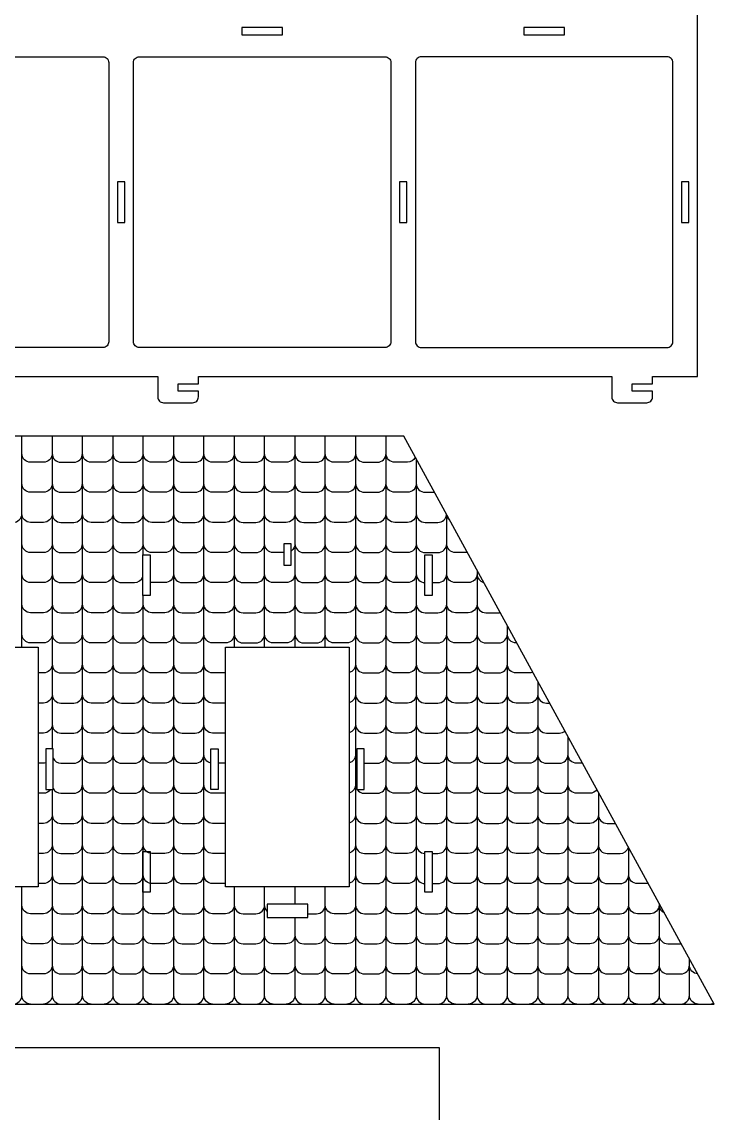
# Model space of a CAD drawing. Extents: x 9656 to 9770, y 1091 to 1154.
# Drawn here: x 9727.36 to 9739.26, y 1113.43 to 1132.2 of the extents above; entities that cross this region are included whole.
import ezdxf

# ---------------------------------------------------------------- set-up
doc = ezdxf.new("R2010")
doc.units = 0
doc.header["$MEASUREMENT"] = 0
doc.layers.add('LAYER_1', color=18, linetype='CONTINUOUS')

msp = doc.modelspace()

# ---------------------------------------------------------------- linework, layer by layer
at = {"layer": 'LAYER_1'}
for points in [[(9722.587, 1126.098), (9729.695, 1126.098), (9729.695, 1125.748, 0.414214), (9729.795, 1125.648), (9730.295, 1125.648, 0.414214), (9730.395, 1125.748), (9730.395, 1125.848), (9730.045, 1125.848), (9730.045, 1125.973), (9730.395, 1125.973), (9730.395, 1126.098), (9737.503, 1126.098), (9737.503, 1125.748, 0.414214), (9737.603, 1125.648), (9738.103, 1125.648, 0.414214), (9738.203, 1125.748), (9738.203, 1125.848), (9737.853, 1125.848), (9737.853, 1125.973), (9738.203, 1125.973), (9738.203, 1126.098), (9738.978, 1126.098), (9738.978, 1137.973)], [(9728.252, 1115.31, 0.414214), (9728.402, 1115.46), (9728.402, 1125.072)], [(9728.924, 1125.072), (9728.924, 1115.46, 0.414214), (9729.074, 1115.31)], [(9729.968, 1125.072), (9729.968, 1115.46, 0.414214), (9730.118, 1115.31)], [(9730.34, 1115.31, 0.414214), (9730.49, 1115.46), (9730.49, 1125.072)], [(9733.099, 1125.072), (9733.099, 1115.46, 0.414214), (9733.249, 1115.31)], [(9733.471, 1115.31, 0.414214), (9733.621, 1115.46), (9733.621, 1125.072)], [(9727.881, 1124.775, -0.414214), (9727.731, 1124.625), (9727.509, 1124.625, -0.414214), (9727.359, 1124.775)], [(9727.881, 1124.775, 0.414214), (9728.031, 1124.625), (9728.252, 1124.625, 0.414214), (9728.402, 1124.775)], [(9728.924, 1124.775, -0.414214), (9728.774, 1124.625), (9728.552, 1124.625, -0.414214), (9728.402, 1124.775)], [(9728.924, 1124.775, 0.414214), (9729.074, 1124.625), (9729.296, 1124.625, 0.414214), (9729.446, 1124.775)], [(9729.968, 1124.775, -0.414214), (9729.818, 1124.625), (9729.596, 1124.625, -0.414214), (9729.446, 1124.775)], [(9729.968, 1124.775, 0.414214), (9730.118, 1124.625), (9730.34, 1124.625, 0.414214), (9730.49, 1124.775)], [(9731.012, 1124.775, -0.414214), (9730.862, 1124.625), (9730.64, 1124.625, -0.414214), (9730.49, 1124.775)], [(9731.012, 1124.775, 0.414214), (9731.162, 1124.625), (9731.383, 1124.625, 0.414214), (9731.533, 1124.775)], [(9732.055, 1124.775, -0.414214), (9731.905, 1124.625), (9731.683, 1124.625, -0.414214), (9731.533, 1124.775)], [(9732.055, 1124.775, 0.414214), (9732.205, 1124.625), (9732.427, 1124.625, 0.414214), (9732.577, 1124.775)], [(9733.099, 1124.775, -0.414214), (9732.949, 1124.625), (9732.727, 1124.625, -0.414214), (9732.577, 1124.775)], [(9733.099, 1124.775, 0.414214), (9733.249, 1124.625), (9733.471, 1124.625, 0.414214), (9733.621, 1124.775)], [(9734.125, 1124.706, -0.279406), (9733.992, 1124.625), (9733.771, 1124.625, -0.414214), (9733.621, 1124.775)], [(9734.142, 1124.675), (9734.142, 1115.46, 0.414214), (9734.292, 1115.31)], [(9727.881, 1124.258, -0.414214), (9727.731, 1124.108), (9727.509, 1124.108, -0.414214), (9727.359, 1124.258)], [(9727.881, 1124.258, 0.414214), (9728.031, 1124.108), (9728.252, 1124.108, 0.414214), (9728.402, 1124.258)], [(9728.924, 1124.258, -0.414214), (9728.774, 1124.108), (9728.552, 1124.108, -0.414214), (9728.402, 1124.258)], [(9728.924, 1124.258, 0.414214), (9729.074, 1124.108), (9729.296, 1124.108, 0.414214), (9729.446, 1124.258)], [(9729.968, 1124.258, -0.414214), (9729.818, 1124.108), (9729.596, 1124.108, -0.414214), (9729.446, 1124.258)], [(9729.968, 1124.258, 0.414214), (9730.118, 1124.108), (9730.34, 1124.108, 0.414214), (9730.49, 1124.258)], [(9731.012, 1124.258, -0.414214), (9730.862, 1124.108), (9730.64, 1124.108, -0.414214), (9730.49, 1124.258)], [(9731.012, 1124.258, 0.414214), (9731.162, 1124.108), (9731.383, 1124.108, 0.414214), (9731.533, 1124.258)], [(9732.055, 1124.258, -0.414214), (9731.905, 1124.108), (9731.683, 1124.108, -0.414214), (9731.533, 1124.258)], [(9732.055, 1124.258, 0.414214), (9732.205, 1124.108), (9732.427, 1124.108, 0.414214), (9732.577, 1124.258)], [(9733.099, 1124.258, -0.414214), (9732.949, 1124.108), (9732.727, 1124.108, -0.414214), (9732.577, 1124.258)], [(9733.099, 1124.258, 0.414214), (9733.249, 1124.108), (9733.471, 1124.108, 0.414214), (9733.621, 1124.258)], [(9734.142, 1124.258, -0.414214), (9733.992, 1124.108), (9733.771, 1124.108, -0.414214), (9733.621, 1124.258)], [(9734.142, 1124.258, 0.414214), (9734.292, 1124.108), (9734.453, 1124.108)], [(9726.837, 1123.74, 0.414214), (9726.987, 1123.59), (9727.209, 1123.59, 0.414214), (9727.359, 1123.74)], [(9727.881, 1123.74, -0.414214), (9727.731, 1123.59), (9727.509, 1123.59, -0.414214), (9727.359, 1123.74)], [(9727.881, 1123.74, 0.414214), (9728.031, 1123.59), (9728.252, 1123.59, 0.414214), (9728.402, 1123.74)], [(9728.924, 1123.74, -0.414214), (9728.774, 1123.59), (9728.552, 1123.59, -0.414214), (9728.402, 1123.74)], [(9728.924, 1123.74, 0.414214), (9729.074, 1123.59), (9729.296, 1123.59, 0.414214), (9729.446, 1123.74)], [(9729.968, 1123.74, -0.414214), (9729.818, 1123.59), (9729.596, 1123.59, -0.414214), (9729.446, 1123.74)], [(9729.968, 1123.74, 0.414214), (9730.118, 1123.59), (9730.34, 1123.59, 0.414214), (9730.49, 1123.74)], [(9731.012, 1123.74, -0.414214), (9730.862, 1123.59), (9730.64, 1123.59, -0.414214), (9730.49, 1123.74)], [(9731.012, 1123.74, 0.414214), (9731.162, 1123.59), (9731.383, 1123.59, 0.414214), (9731.533, 1123.74)], [(9732.055, 1123.74, -0.414214), (9731.905, 1123.59), (9731.683, 1123.59, -0.414214), (9731.533, 1123.74)], [(9732.055, 1123.74, 0.414214), (9732.205, 1123.59), (9732.427, 1123.59, 0.414214), (9732.577, 1123.74)], [(9733.099, 1123.74, -0.414214), (9732.949, 1123.59), (9732.727, 1123.59, -0.414214), (9732.577, 1123.74)], [(9733.099, 1123.74, 0.414214), (9733.249, 1123.59), (9733.471, 1123.59, 0.414214), (9733.621, 1123.74)], [(9734.142, 1123.74, -0.414214), (9733.992, 1123.59), (9733.771, 1123.59, -0.414214), (9733.621, 1123.74)], [(9734.142, 1123.74, 0.414214), (9734.292, 1123.59), (9734.514, 1123.59, 0.379798), (9734.663, 1123.722)], [(9734.514, 1115.31, 0.414214), (9734.664, 1115.46), (9734.664, 1123.72)], [(9734.715, 1123.628, -0.175116), (9734.666, 1123.717)], [(9727.881, 1123.223, -0.414214), (9727.731, 1123.073), (9727.509, 1123.073, -0.414214), (9727.359, 1123.223)], [(9727.881, 1123.223, 0.414214), (9728.031, 1123.073), (9728.252, 1123.073, 0.414214), (9728.402, 1123.223)], [(9728.924, 1123.223, -0.414214), (9728.774, 1123.073), (9728.552, 1123.073, -0.414214), (9728.402, 1123.223)], [(9728.924, 1123.223, 0.414214), (9729.074, 1123.073), (9729.296, 1123.073, 0.414214), (9729.446, 1123.223)], [(9729.968, 1123.223, -0.414214), (9729.818, 1123.073), (9729.596, 1123.073, -0.414214), (9729.446, 1123.223)], [(9729.968, 1123.223, 0.414214), (9730.118, 1123.073), (9730.34, 1123.073, 0.414214), (9730.49, 1123.223)], [(9731.012, 1123.223, -0.414214), (9730.862, 1123.073), (9730.64, 1123.073, -0.414214), (9730.49, 1123.223)], [(9731.012, 1123.223, 0.414214), (9731.162, 1123.073), (9731.383, 1123.073, 0.414214), (9731.533, 1123.223)], [(9731.864, 1123.073), (9731.683, 1123.073, -0.414214), (9731.533, 1123.223)], [(9732.055, 1123.223, -0.250445), (9731.989, 1123.098)], [(9732.055, 1123.223, 0.414214), (9732.205, 1123.073), (9732.427, 1123.073, 0.414214), (9732.577, 1123.223)], [(9733.099, 1123.223, -0.414214), (9732.949, 1123.073), (9732.727, 1123.073, -0.414214), (9732.577, 1123.223)], [(9733.099, 1123.223, 0.414214), (9733.249, 1123.073), (9733.471, 1123.073, 0.414214), (9733.621, 1123.223)], [(9734.142, 1123.223, -0.414214), (9733.992, 1123.073), (9733.771, 1123.073, -0.414214), (9733.621, 1123.223)], [(9734.142, 1123.223, 0.414214), (9734.292, 1123.073), (9734.514, 1123.073, 0.414214), (9734.664, 1123.223)], [(9735.019, 1123.073), (9734.814, 1123.073, -0.414214), (9734.664, 1123.223)], [(9727.881, 1122.705, -0.414214), (9727.731, 1122.555), (9727.509, 1122.555, -0.414214), (9727.359, 1122.705)], [(9727.881, 1122.705, 0.414214), (9728.031, 1122.555), (9728.252, 1122.555, 0.414214), (9728.402, 1122.705)], [(9728.924, 1122.705, -0.414214), (9728.774, 1122.555), (9728.552, 1122.555, -0.414214), (9728.402, 1122.705)], [(9728.924, 1122.705, 0.414214), (9729.074, 1122.555), (9729.296, 1122.555, 0.323813), (9729.439, 1122.658)], [(9729.968, 1122.705, -0.414214), (9729.818, 1122.555), (9729.596, 1122.555, -0.054702), (9729.564, 1122.559)], [(9729.968, 1122.705, 0.414214), (9730.118, 1122.555), (9730.34, 1122.555, 0.414214), (9730.49, 1122.705)], [(9731.012, 1122.705, -0.414214), (9730.862, 1122.555), (9730.64, 1122.555, -0.414214), (9730.49, 1122.705)], [(9731.012, 1122.705, 0.414214), (9731.162, 1122.555), (9731.383, 1122.555, 0.414214), (9731.533, 1122.705)], [(9732.055, 1122.705, -0.414214), (9731.905, 1122.555), (9731.683, 1122.555, -0.414214), (9731.533, 1122.705)], [(9732.055, 1122.705, 0.414214), (9732.205, 1122.555), (9732.427, 1122.555, 0.414214), (9732.577, 1122.705)], [(9733.099, 1122.705, -0.414214), (9732.949, 1122.555), (9732.727, 1122.555, -0.414214), (9732.577, 1122.705)], [(9733.099, 1122.705, 0.414214), (9733.249, 1122.555), (9733.471, 1122.555, 0.414214), (9733.621, 1122.705)], [(9734.142, 1122.705, -0.414214), (9733.992, 1122.555), (9733.771, 1122.555, -0.414214), (9733.621, 1122.705)], [(9734.142, 1122.705, 0.406544), (9734.289, 1122.555)], [(9734.414, 1122.555), (9734.514, 1122.555, 0.414214), (9734.664, 1122.705)], [(9735.186, 1122.705, -0.414214), (9735.036, 1122.555), (9734.814, 1122.555, -0.414214), (9734.664, 1122.705)], [(9735.186, 1122.766), (9735.186, 1115.46, 0.414214), (9735.336, 1115.31)], [(9735.186, 1122.705, 0.342693), (9735.299, 1122.56)], [(9729.596, 1115.31, -0.414214), (9729.446, 1115.46), (9729.446, 1122.336)], [(9727.881, 1122.188, -0.414214), (9727.731, 1122.038), (9727.509, 1122.038, -0.414214), (9727.359, 1122.188)], [(9727.881, 1122.188, 0.414214), (9728.031, 1122.038), (9728.252, 1122.038, 0.414214), (9728.402, 1122.188)], [(9728.924, 1122.188, -0.414214), (9728.774, 1122.038), (9728.552, 1122.038, -0.414214), (9728.402, 1122.188)], [(9728.924, 1122.188, 0.414214), (9729.074, 1122.038), (9729.296, 1122.038, 0.414214), (9729.446, 1122.188)], [(9729.968, 1122.188, -0.414214), (9729.818, 1122.038), (9729.596, 1122.038, -0.414214), (9729.446, 1122.188)], [(9729.968, 1122.188, 0.414214), (9730.118, 1122.038), (9730.34, 1122.038, 0.414214), (9730.49, 1122.188)], [(9731.012, 1122.188, -0.414214), (9730.862, 1122.038), (9730.64, 1122.038, -0.414214), (9730.49, 1122.188)], [(9731.012, 1122.188, 0.414214), (9731.162, 1122.038), (9731.383, 1122.038, 0.414214), (9731.533, 1122.188)], [(9732.055, 1122.188, -0.414214), (9731.905, 1122.038), (9731.683, 1122.038, -0.414214), (9731.533, 1122.188)], [(9732.055, 1122.188, 0.414214), (9732.205, 1122.038), (9732.427, 1122.038, 0.414214), (9732.577, 1122.188)], [(9733.099, 1122.188, -0.414214), (9732.949, 1122.038), (9732.727, 1122.038, -0.414214), (9732.577, 1122.188)], [(9733.099, 1122.188, 0.414214), (9733.249, 1122.038), (9733.471, 1122.038, 0.414214), (9733.621, 1122.188)], [(9734.142, 1122.188, -0.414214), (9733.992, 1122.038), (9733.771, 1122.038, -0.414214), (9733.621, 1122.188)], [(9734.142, 1122.188, 0.414214), (9734.292, 1122.038), (9734.514, 1122.038, 0.414214), (9734.664, 1122.188)], [(9735.186, 1122.188, -0.414214), (9735.036, 1122.038), (9734.814, 1122.038, -0.414214), (9734.664, 1122.188)], [(9735.186, 1122.188, 0.414214), (9735.336, 1122.038), (9735.558, 1122.038, 0.042575), (9735.583, 1122.04)], [(9735.858, 1115.31, -0.414214), (9735.708, 1115.46), (9735.708, 1121.812)], [(9727.881, 1121.67, -0.414214), (9727.731, 1121.52), (9727.509, 1121.52, -0.414214), (9727.359, 1121.67)], [(9727.881, 1121.67, 0.414214), (9728.031, 1121.52), (9728.252, 1121.52, 0.414214), (9728.402, 1121.67)], [(9728.924, 1121.67, -0.414214), (9728.774, 1121.52), (9728.552, 1121.52, -0.414214), (9728.402, 1121.67)], [(9728.924, 1121.67, 0.414214), (9729.074, 1121.52), (9729.296, 1121.52, 0.414214), (9729.446, 1121.67)], [(9729.968, 1121.67, -0.414214), (9729.818, 1121.52), (9729.596, 1121.52, -0.414214), (9729.446, 1121.67)], [(9729.968, 1121.67, 0.414214), (9730.118, 1121.52), (9730.34, 1121.52, 0.414214), (9730.49, 1121.67)], [(9731.012, 1121.67, -0.414214), (9730.862, 1121.52), (9730.64, 1121.52, -0.414214), (9730.49, 1121.67)], [(9731.012, 1121.67, 0.414214), (9731.162, 1121.52), (9731.383, 1121.52, 0.414214), (9731.533, 1121.67)], [(9732.055, 1121.67, -0.414214), (9731.905, 1121.52), (9731.683, 1121.52, -0.414214), (9731.533, 1121.67)], [(9732.055, 1121.67, 0.414214), (9732.205, 1121.52), (9732.427, 1121.52, 0.414214), (9732.577, 1121.67)], [(9733.099, 1121.67, -0.414214), (9732.949, 1121.52), (9732.727, 1121.52, -0.414214), (9732.577, 1121.67)], [(9733.099, 1121.67, 0.414214), (9733.249, 1121.52), (9733.471, 1121.52, 0.414214), (9733.621, 1121.67)], [(9734.142, 1121.67, -0.414214), (9733.992, 1121.52), (9733.771, 1121.52, -0.414214), (9733.621, 1121.67)], [(9734.142, 1121.67, 0.414214), (9734.292, 1121.52), (9734.514, 1121.52, 0.414214), (9734.664, 1121.67)], [(9735.186, 1121.67, -0.414214), (9735.036, 1121.52), (9734.814, 1121.52, -0.414214), (9734.664, 1121.67)], [(9735.186, 1121.67, 0.414214), (9735.336, 1121.52), (9735.558, 1121.52, 0.414214), (9735.708, 1121.67)], [(9735.868, 1121.52), (9735.858, 1121.52, -0.414214), (9735.708, 1121.67)], [(9727.881, 1121.153, -0.414214), (9727.731, 1121.003), (9727.64, 1121.003)], [(9727.881, 1121.153, 0.414214), (9728.031, 1121.003), (9728.252, 1121.003, 0.414214), (9728.402, 1121.153)], [(9728.924, 1121.153, -0.414214), (9728.774, 1121.003), (9728.552, 1121.003, -0.414214), (9728.402, 1121.153)], [(9728.924, 1121.153, 0.414214), (9729.074, 1121.003), (9729.296, 1121.003, 0.414214), (9729.446, 1121.153)], [(9729.968, 1121.153, -0.414214), (9729.818, 1121.003), (9729.596, 1121.003, -0.414214), (9729.446, 1121.153)], [(9729.968, 1121.153, 0.414214), (9730.118, 1121.003), (9730.34, 1121.003, 0.414214), (9730.49, 1121.153)], [(9730.862, 1121.003, -0.001323), (9730.862, 1121.003), (9730.64, 1121.003, -0.414214), (9730.49, 1121.153)], [(9733.099, 1121.153, -0.335422), (9732.99, 1121.008)], [(9733.099, 1121.153, 0.414214), (9733.249, 1121.003), (9733.471, 1121.003, 0.414214), (9733.621, 1121.153)], [(9734.142, 1121.153, -0.414214), (9733.992, 1121.003), (9733.771, 1121.003, -0.414214), (9733.621, 1121.153)], [(9734.142, 1121.153, 0.414214), (9734.292, 1121.003), (9734.514, 1121.003, 0.414214), (9734.664, 1121.153)], [(9735.186, 1121.153, -0.414214), (9735.036, 1121.003), (9734.814, 1121.003, -0.414214), (9734.664, 1121.153)], [(9735.186, 1121.153, 0.414214), (9735.336, 1121.003), (9735.558, 1121.003, 0.414214), (9735.708, 1121.153)], [(9736.143, 1121.017, -0.109058), (9736.08, 1121.003), (9735.858, 1121.003, -0.414214), (9735.708, 1121.153)], [(9736.23, 1120.858), (9736.23, 1115.46, 0.414214), (9736.38, 1115.31)], [(9727.881, 1120.635, -0.414214), (9727.731, 1120.485), (9727.64, 1120.485)], [(9727.881, 1120.635, 0.414214), (9728.031, 1120.485), (9728.252, 1120.485, 0.414214), (9728.402, 1120.635)], [(9728.924, 1120.635, -0.414214), (9728.774, 1120.485), (9728.552, 1120.485, -0.414214), (9728.402, 1120.635)], [(9728.924, 1120.635, 0.414214), (9729.074, 1120.485), (9729.296, 1120.485, 0.414214), (9729.446, 1120.635)], [(9729.968, 1120.635, -0.414214), (9729.818, 1120.485), (9729.596, 1120.485, -0.414214), (9729.446, 1120.635)], [(9729.968, 1120.635, 0.414214), (9730.118, 1120.485), (9730.34, 1120.485, 0.414214), (9730.49, 1120.635)], [(9730.862, 1120.485, -0.001323), (9730.862, 1120.485), (9730.64, 1120.485, -0.414214), (9730.49, 1120.635)], [(9733.099, 1120.635, -0.335422), (9732.99, 1120.491)], [(9733.099, 1120.635, 0.414214), (9733.249, 1120.485), (9733.471, 1120.485, 0.414214), (9733.621, 1120.635)], [(9734.142, 1120.635, -0.414214), (9733.992, 1120.485), (9733.771, 1120.485, -0.414214), (9733.621, 1120.635)], [(9734.142, 1120.635, 0.414214), (9734.292, 1120.485), (9734.514, 1120.485, 0.414214), (9734.664, 1120.635)], [(9735.186, 1120.635, -0.414214), (9735.036, 1120.485), (9734.814, 1120.485, -0.414214), (9734.664, 1120.635)], [(9735.186, 1120.635, 0.414214), (9735.336, 1120.485), (9735.558, 1120.485, 0.414214), (9735.708, 1120.635)], [(9736.23, 1120.635, -0.414214), (9736.08, 1120.485), (9735.858, 1120.485, -0.414214), (9735.708, 1120.635)], [(9736.23, 1120.635, 0.414214), (9736.38, 1120.485), (9736.434, 1120.485)], [(9727.881, 1120.118, -0.414214), (9727.731, 1119.968), (9727.64, 1119.968)], [(9727.881, 1120.118, 0.414214), (9728.031, 1119.968), (9728.252, 1119.968, 0.414214), (9728.402, 1120.118)], [(9728.924, 1120.118, -0.414214), (9728.774, 1119.968), (9728.552, 1119.968, -0.414214), (9728.402, 1120.118)], [(9728.924, 1120.118, 0.414214), (9729.074, 1119.968), (9729.296, 1119.968, 0.414214), (9729.446, 1120.118)], [(9729.968, 1120.118, -0.414214), (9729.818, 1119.968), (9729.596, 1119.968, -0.414214), (9729.446, 1120.118)], [(9729.968, 1120.118, 0.414214), (9730.118, 1119.968), (9730.34, 1119.968, 0.414214), (9730.49, 1120.118)], [(9730.862, 1119.968, -0.001323), (9730.862, 1119.968), (9730.64, 1119.968, -0.414214), (9730.49, 1120.118)], [(9733.099, 1120.118, -0.335422), (9732.99, 1119.973)], [(9733.099, 1120.118, 0.414214), (9733.249, 1119.968), (9733.471, 1119.968, 0.414214), (9733.621, 1120.118)], [(9734.142, 1120.118, -0.414214), (9733.992, 1119.968), (9733.771, 1119.968, -0.414214), (9733.621, 1120.118)], [(9734.142, 1120.118, 0.414214), (9734.292, 1119.968), (9734.514, 1119.968, 0.414214), (9734.664, 1120.118)], [(9735.186, 1120.118, -0.414214), (9735.036, 1119.968), (9734.814, 1119.968, -0.414214), (9734.664, 1120.118)], [(9735.186, 1120.118, 0.414214), (9735.336, 1119.968), (9735.558, 1119.968, 0.414214), (9735.708, 1120.118)], [(9736.23, 1120.118, -0.414214), (9736.08, 1119.968), (9735.858, 1119.968, -0.414214), (9735.708, 1120.118)], [(9736.23, 1120.118, 0.414214), (9736.38, 1119.968), (9736.602, 1119.968, 0.175306), (9736.698, 1120.002)], [(9736.902, 1115.31, -0.414214), (9736.752, 1115.46), (9736.752, 1119.904)], [(9727.895, 1119.537, 0.291063), (9728.031, 1119.45), (9728.252, 1119.45, 0.414214), (9728.402, 1119.6)], [(9728.924, 1119.6, -0.414214), (9728.774, 1119.45), (9728.552, 1119.45, -0.414214), (9728.402, 1119.6)], [(9728.924, 1119.6, 0.414214), (9729.074, 1119.45), (9729.296, 1119.45, 0.414214), (9729.446, 1119.6)], [(9729.968, 1119.6, -0.414214), (9729.818, 1119.45), (9729.596, 1119.45, -0.414214), (9729.446, 1119.6)], [(9729.968, 1119.6, 0.414214), (9730.118, 1119.45), (9730.34, 1119.45, 0.414214), (9730.49, 1119.6)], [(9730.607, 1119.454, -0.351824), (9730.49, 1119.6)], [(9733.099, 1119.6, -0.335422), (9732.99, 1119.456)], [(9733.099, 1119.6, 0.13441), (9733.12, 1119.524)], [(9733.245, 1119.45, 0.006806), (9733.249, 1119.45), (9733.471, 1119.45, 0.414214), (9733.621, 1119.6)], [(9734.142, 1119.6, -0.414214), (9733.992, 1119.45), (9733.771, 1119.45, -0.414214), (9733.621, 1119.6)], [(9734.142, 1119.6, 0.414214), (9734.292, 1119.45), (9734.514, 1119.45, 0.414214), (9734.664, 1119.6)], [(9735.186, 1119.6, -0.414214), (9735.036, 1119.45), (9734.814, 1119.45, -0.414214), (9734.664, 1119.6)], [(9735.186, 1119.6, 0.414214), (9735.336, 1119.45), (9735.558, 1119.45, 0.414214), (9735.708, 1119.6)], [(9736.23, 1119.6, -0.414214), (9736.08, 1119.45), (9735.858, 1119.45, -0.414214), (9735.708, 1119.6)], [(9736.23, 1119.6, 0.414214), (9736.38, 1119.45), (9736.602, 1119.45, 0.414214), (9736.752, 1119.6)], [(9737, 1119.45), (9736.902, 1119.45, -0.414214), (9736.752, 1119.6)], [(9727.77, 1119.455, -0.06611), (9727.731, 1119.45), (9727.64, 1119.45)], [(9730.862, 1119.45, -0.001323), (9730.862, 1119.45), (9730.732, 1119.45)], [(9727.855, 1118.999, -0.249808), (9727.731, 1118.933), (9727.64, 1118.933)], [(9727.881, 1118.999), (9727.881, 1115.46, 0.414214), (9728.031, 1115.31)], [(9727.895, 1119.019, 0.291063), (9728.031, 1118.933), (9728.252, 1118.933, 0.414214), (9728.402, 1119.083)], [(9728.924, 1119.083, -0.414214), (9728.774, 1118.933), (9728.552, 1118.933, -0.414214), (9728.402, 1119.083)], [(9728.924, 1119.083, 0.414214), (9729.074, 1118.933), (9729.296, 1118.933, 0.414214), (9729.446, 1119.083)], [(9729.968, 1119.083, -0.414214), (9729.818, 1118.933), (9729.596, 1118.933, -0.414214), (9729.446, 1119.083)], [(9729.968, 1119.083, 0.414214), (9730.118, 1118.933), (9730.34, 1118.933, 0.414214), (9730.49, 1119.083)], [(9730.862, 1118.933, -0.001323), (9730.862, 1118.933), (9730.64, 1118.933, -0.414214), (9730.49, 1119.083)], [(9733.099, 1119.083, -0.335422), (9732.99, 1118.938)], [(9733.099, 1119.083, 0.13441), (9733.12, 1119.006)], [(9733.124, 1118.999, 0.249808), (9733.249, 1118.933), (9733.471, 1118.933, 0.414214), (9733.621, 1119.083)], [(9734.142, 1119.083, -0.414214), (9733.992, 1118.933), (9733.771, 1118.933, -0.414214), (9733.621, 1119.083)], [(9734.142, 1119.083, 0.414214), (9734.292, 1118.933), (9734.514, 1118.933, 0.414214), (9734.664, 1119.083)], [(9735.186, 1119.083, -0.414214), (9735.036, 1118.933), (9734.814, 1118.933, -0.414214), (9734.664, 1119.083)], [(9735.186, 1119.083, 0.414214), (9735.336, 1118.933), (9735.558, 1118.933, 0.414214), (9735.708, 1119.083)], [(9736.23, 1119.083, -0.414214), (9736.08, 1118.933), (9735.858, 1118.933, -0.414214), (9735.708, 1119.083)], [(9736.23, 1119.083, 0.414214), (9736.38, 1118.933), (9736.602, 1118.933, 0.414214), (9736.752, 1119.083)], [(9737.247, 1118.998, -0.2469), (9737.123, 1118.933), (9736.902, 1118.933, -0.414214), (9736.752, 1119.083)], [(9737.273, 1118.949), (9737.273, 1115.46, 0.414214), (9737.423, 1115.31)], [(9727.881, 1118.565, -0.414214), (9727.731, 1118.415), (9727.64, 1118.415)], [(9727.881, 1118.565, 0.414214), (9728.031, 1118.415), (9728.252, 1118.415, 0.414214), (9728.402, 1118.565)], [(9728.924, 1118.565, -0.414214), (9728.774, 1118.415), (9728.552, 1118.415, -0.414214), (9728.402, 1118.565)], [(9728.924, 1118.565, 0.414214), (9729.074, 1118.415), (9729.296, 1118.415, 0.414214), (9729.446, 1118.565)], [(9729.968, 1118.565, -0.414214), (9729.818, 1118.415), (9729.596, 1118.415, -0.414214), (9729.446, 1118.565)], [(9729.968, 1118.565, 0.414214), (9730.118, 1118.415), (9730.34, 1118.415, 0.414214), (9730.49, 1118.565)], [(9730.862, 1118.415, -0.001323), (9730.862, 1118.415), (9730.64, 1118.415, -0.414214), (9730.49, 1118.565)], [(9733.099, 1118.565, -0.335422), (9732.99, 1118.421)], [(9733.099, 1118.565, 0.414214), (9733.249, 1118.415), (9733.471, 1118.415, 0.414214), (9733.621, 1118.565)], [(9734.142, 1118.565, -0.414214), (9733.992, 1118.415), (9733.771, 1118.415, -0.414214), (9733.621, 1118.565)], [(9734.142, 1118.565, 0.414214), (9734.292, 1118.415), (9734.514, 1118.415, 0.414214), (9734.664, 1118.565)], [(9735.186, 1118.565, -0.414214), (9735.036, 1118.415), (9734.814, 1118.415, -0.414214), (9734.664, 1118.565)], [(9735.186, 1118.565, 0.414214), (9735.336, 1118.415), (9735.558, 1118.415, 0.414214), (9735.708, 1118.565)], [(9736.23, 1118.565, -0.414214), (9736.08, 1118.415), (9735.858, 1118.415, -0.414214), (9735.708, 1118.565)], [(9736.23, 1118.565, 0.414214), (9736.38, 1118.415), (9736.602, 1118.415, 0.414214), (9736.752, 1118.565)], [(9737.273, 1118.565, -0.414214), (9737.123, 1118.415), (9736.902, 1118.415, -0.414214), (9736.752, 1118.565)], [(9737.273, 1118.565, 0.414214), (9737.423, 1118.415), (9737.566, 1118.415)], [(9727.881, 1118.048, -0.414214), (9727.731, 1117.898), (9727.64, 1117.898)], [(9727.881, 1118.048, 0.414214), (9728.031, 1117.898), (9728.252, 1117.898, 0.414214), (9728.402, 1118.048)], [(9728.924, 1118.048, -0.414214), (9728.774, 1117.898), (9728.552, 1117.898, -0.414214), (9728.402, 1118.048)], [(9728.924, 1118.048, 0.414214), (9729.074, 1117.898), (9729.296, 1117.898, 0.414214), (9729.446, 1118.048)], [(9729.968, 1118.048, -0.414214), (9729.818, 1117.898), (9729.596, 1117.898, -0.414214), (9729.446, 1118.048)], [(9729.968, 1118.048, 0.414214), (9730.118, 1117.898), (9730.34, 1117.898, 0.414214), (9730.49, 1118.048)], [(9730.862, 1117.898, -0.001323), (9730.862, 1117.898), (9730.64, 1117.898, -0.414214), (9730.49, 1118.048)], [(9733.099, 1118.048, -0.335422), (9732.99, 1117.903)], [(9733.099, 1118.048, 0.414214), (9733.249, 1117.898), (9733.471, 1117.898, 0.414214), (9733.621, 1118.048)], [(9734.142, 1118.048, -0.414214), (9733.992, 1117.898), (9733.771, 1117.898, -0.414214), (9733.621, 1118.048)], [(9734.142, 1118.048, 0.406544), (9734.289, 1117.898)], [(9734.414, 1117.898), (9734.514, 1117.898, 0.414214), (9734.664, 1118.048)], [(9735.186, 1118.048, -0.414214), (9735.036, 1117.898), (9734.814, 1117.898, -0.414214), (9734.664, 1118.048)], [(9735.186, 1118.048, 0.414214), (9735.336, 1117.898), (9735.558, 1117.898, 0.414214), (9735.708, 1118.048)], [(9736.23, 1118.048, -0.414214), (9736.08, 1117.898), (9735.858, 1117.898, -0.414214), (9735.708, 1118.048)], [(9736.23, 1118.048, 0.414214), (9736.38, 1117.898), (9736.602, 1117.898, 0.414214), (9736.752, 1118.048)], [(9737.273, 1118.048, -0.414214), (9737.123, 1117.898), (9736.902, 1117.898, -0.414214), (9736.752, 1118.048)], [(9737.273, 1118.048, 0.414214), (9737.423, 1117.898), (9737.645, 1117.898, 0.333881), (9737.789, 1118.006)], [(9737.645, 1115.31, 0.414214), (9737.795, 1115.46), (9737.795, 1117.995)], [(9727.881, 1117.53, -0.414214), (9727.731, 1117.38), (9727.64, 1117.38)], [(9727.881, 1117.53, 0.414214), (9728.031, 1117.38), (9728.252, 1117.38, 0.414214), (9728.402, 1117.53)], [(9728.924, 1117.53, -0.414214), (9728.774, 1117.38), (9728.552, 1117.38, -0.414214), (9728.402, 1117.53)], [(9728.924, 1117.53, 0.414214), (9729.074, 1117.38), (9729.296, 1117.38, 0.414214), (9729.446, 1117.53)], [(9729.968, 1117.53, -0.414214), (9729.818, 1117.38), (9729.596, 1117.38, -0.414214), (9729.446, 1117.53)], [(9729.968, 1117.53, 0.414214), (9730.118, 1117.38), (9730.34, 1117.38, 0.414214), (9730.49, 1117.53)], [(9730.862, 1117.38, -0.001323), (9730.862, 1117.38), (9730.64, 1117.38, -0.414214), (9730.49, 1117.53)], [(9733.099, 1117.53, -0.335422), (9732.99, 1117.386)], [(9733.099, 1117.53, 0.414214), (9733.249, 1117.38), (9733.471, 1117.38, 0.414214), (9733.621, 1117.53)], [(9734.142, 1117.53, -0.414214), (9733.992, 1117.38), (9733.771, 1117.38, -0.414214), (9733.621, 1117.53)], [(9734.142, 1117.53, 0.406544), (9734.289, 1117.38)], [(9734.414, 1117.38), (9734.514, 1117.38, 0.414214), (9734.664, 1117.53)], [(9735.186, 1117.53, -0.414214), (9735.036, 1117.38), (9734.814, 1117.38, -0.414214), (9734.664, 1117.53)], [(9735.186, 1117.53, 0.414214), (9735.336, 1117.38), (9735.558, 1117.38, 0.414214), (9735.708, 1117.53)], [(9736.23, 1117.53, -0.414214), (9736.08, 1117.38), (9735.858, 1117.38, -0.414214), (9735.708, 1117.53)], [(9736.23, 1117.53, 0.414214), (9736.38, 1117.38), (9736.602, 1117.38, 0.414214), (9736.752, 1117.53)], [(9737.273, 1117.53, -0.414214), (9737.123, 1117.38), (9736.902, 1117.38, -0.414214), (9736.752, 1117.53)], [(9737.273, 1117.53, 0.414214), (9737.423, 1117.38), (9737.645, 1117.38, 0.414214), (9737.795, 1117.53)], [(9738.132, 1117.38), (9737.945, 1117.38, -0.414214), (9737.795, 1117.53)], [(9727.209, 1115.31, 0.414214), (9727.359, 1115.46), (9727.359, 1117.326)], [(9731.012, 1117.326), (9731.012, 1115.46, -0.414214), (9730.862, 1115.31)], [(9731.683, 1115.31, -0.414214), (9731.533, 1115.46), (9731.533, 1117.326)], [(9732.727, 1115.31, -0.414214), (9732.577, 1115.46), (9732.577, 1117.326)], [(9727.881, 1117.013, -0.414214), (9727.731, 1116.863), (9727.509, 1116.863, -0.414214), (9727.359, 1117.013)], [(9727.881, 1117.013, 0.414214), (9728.031, 1116.863), (9728.252, 1116.863, 0.414214), (9728.402, 1117.013)], [(9728.924, 1117.013, -0.414214), (9728.774, 1116.863), (9728.552, 1116.863, -0.414214), (9728.402, 1117.013)], [(9728.924, 1117.013, 0.414214), (9729.074, 1116.863), (9729.296, 1116.863, 0.414214), (9729.446, 1117.013)], [(9729.968, 1117.013, -0.414214), (9729.818, 1116.863), (9729.596, 1116.863, -0.414214), (9729.446, 1117.013)], [(9729.968, 1117.013, 0.414214), (9730.118, 1116.863), (9730.34, 1116.863, 0.414214), (9730.49, 1117.013)], [(9731.012, 1117.013, -0.414214), (9730.862, 1116.863), (9730.64, 1116.863, -0.414214), (9730.49, 1117.013)], [(9731.012, 1117.013, 0.414214), (9731.162, 1116.863), (9731.383, 1116.863, 0.414214), (9731.533, 1117.013)], [(9731.576, 1116.908, -0.195819), (9731.533, 1117.013)], [(9732.276, 1116.863), (9732.427, 1116.863, 0.414214), (9732.577, 1117.013)], [(9733.099, 1117.013, -0.414214), (9732.949, 1116.863), (9732.727, 1116.863, -0.414214), (9732.577, 1117.013)], [(9733.099, 1117.013, 0.414214), (9733.249, 1116.863), (9733.471, 1116.863, 0.414214), (9733.621, 1117.013)], [(9734.142, 1117.013, -0.414214), (9733.992, 1116.863), (9733.771, 1116.863, -0.414214), (9733.621, 1117.013)], [(9734.142, 1117.013, 0.414214), (9734.292, 1116.863), (9734.514, 1116.863, 0.414214), (9734.664, 1117.013)], [(9735.186, 1117.013, -0.414214), (9735.036, 1116.863), (9734.814, 1116.863, -0.414214), (9734.664, 1117.013)], [(9735.186, 1117.013, 0.414214), (9735.336, 1116.863), (9735.558, 1116.863, 0.414214), (9735.708, 1117.013)], [(9736.23, 1117.013, -0.414214), (9736.08, 1116.863), (9735.858, 1116.863, -0.414214), (9735.708, 1117.013)], [(9736.23, 1117.013, 0.414214), (9736.38, 1116.863), (9736.602, 1116.863, 0.414214), (9736.752, 1117.013)], [(9737.273, 1117.013, -0.414214), (9737.123, 1116.863), (9736.902, 1116.863, -0.414214), (9736.752, 1117.013)], [(9737.273, 1117.013, 0.414214), (9737.423, 1116.863), (9737.645, 1116.863, 0.414214), (9737.795, 1117.013)], [(9738.317, 1117.013, -0.414214), (9738.167, 1116.863), (9737.945, 1116.863, -0.414214), (9737.795, 1117.013)], [(9738.317, 1117.041), (9738.317, 1115.46, -0.414214), (9738.167, 1115.31)], [(9738.317, 1117.013, 0.299842), (9738.408, 1116.875)], [(9732.055, 1116.798), (9732.055, 1115.46, -0.414214), (9731.905, 1115.31)], [(9727.881, 1116.495, -0.414214), (9727.731, 1116.345), (9727.509, 1116.345, -0.414214), (9727.359, 1116.495)], [(9727.881, 1116.495, 0.414214), (9728.031, 1116.345), (9728.252, 1116.345, 0.414214), (9728.402, 1116.495)], [(9728.924, 1116.495, -0.414214), (9728.774, 1116.345), (9728.552, 1116.345, -0.414214), (9728.402, 1116.495)], [(9728.924, 1116.495, 0.414214), (9729.074, 1116.345), (9729.296, 1116.345, 0.414214), (9729.446, 1116.495)], [(9729.968, 1116.495, -0.414214), (9729.818, 1116.345), (9729.596, 1116.345, -0.414214), (9729.446, 1116.495)], [(9729.968, 1116.495, 0.414214), (9730.118, 1116.345), (9730.34, 1116.345, 0.414214), (9730.49, 1116.495)], [(9731.012, 1116.495, -0.414214), (9730.862, 1116.345), (9730.64, 1116.345, -0.414214), (9730.49, 1116.495)], [(9731.012, 1116.495, 0.414214), (9731.162, 1116.345), (9731.383, 1116.345, 0.414214), (9731.533, 1116.495)], [(9732.055, 1116.495, -0.414214), (9731.905, 1116.345), (9731.683, 1116.345, -0.414214), (9731.533, 1116.495)], [(9732.055, 1116.495, 0.414214), (9732.205, 1116.345), (9732.427, 1116.345, 0.414214), (9732.577, 1116.495)], [(9733.099, 1116.495, -0.414214), (9732.949, 1116.345), (9732.727, 1116.345, -0.414214), (9732.577, 1116.495)], [(9733.099, 1116.495, 0.414214), (9733.249, 1116.345), (9733.471, 1116.345, 0.414214), (9733.621, 1116.495)], [(9734.142, 1116.495, -0.414214), (9733.992, 1116.345), (9733.771, 1116.345, -0.414214), (9733.621, 1116.495)], [(9734.142, 1116.495, 0.414214), (9734.292, 1116.345), (9734.514, 1116.345, 0.414214), (9734.664, 1116.495)], [(9735.186, 1116.495, -0.414214), (9735.036, 1116.345), (9734.814, 1116.345, -0.414214), (9734.664, 1116.495)], [(9735.186, 1116.495, 0.414214), (9735.336, 1116.345), (9735.558, 1116.345, 0.414214), (9735.708, 1116.495)], [(9736.23, 1116.495, -0.414214), (9736.08, 1116.345), (9735.858, 1116.345, -0.414214), (9735.708, 1116.495)], [(9736.23, 1116.495, 0.414214), (9736.38, 1116.345), (9736.602, 1116.345, 0.414214), (9736.752, 1116.495)], [(9737.273, 1116.495, -0.414214), (9737.123, 1116.345), (9736.902, 1116.345, -0.414214), (9736.752, 1116.495)], [(9737.273, 1116.495, 0.414214), (9737.423, 1116.345), (9737.645, 1116.345, 0.414214), (9737.795, 1116.495)], [(9738.317, 1116.495, -0.414214), (9738.167, 1116.345), (9737.945, 1116.345, -0.414214), (9737.795, 1116.495)], [(9738.317, 1116.495, 0.414214), (9738.467, 1116.345), (9738.689, 1116.345, 0.014208), (9738.697, 1116.345)], [(9727.881, 1115.978, -0.414214), (9727.731, 1115.828), (9727.509, 1115.828, -0.414214), (9727.359, 1115.978)], [(9727.881, 1115.978, 0.414214), (9728.031, 1115.828), (9728.252, 1115.828, 0.414214), (9728.402, 1115.978)], [(9728.924, 1115.978, -0.414214), (9728.774, 1115.828), (9728.552, 1115.828, -0.414214), (9728.402, 1115.978)], [(9728.924, 1115.978, 0.414214), (9729.074, 1115.828), (9729.296, 1115.828, 0.414214), (9729.446, 1115.978)], [(9729.968, 1115.978, -0.414214), (9729.818, 1115.828), (9729.596, 1115.828, -0.414214), (9729.446, 1115.978)], [(9729.968, 1115.978, 0.414214), (9730.118, 1115.828), (9730.34, 1115.828, 0.414214), (9730.49, 1115.978)], [(9731.012, 1115.978, -0.414214), (9730.862, 1115.828), (9730.64, 1115.828, -0.414214), (9730.49, 1115.978)], [(9731.012, 1115.978, 0.414214), (9731.162, 1115.828), (9731.383, 1115.828, 0.414214), (9731.533, 1115.978)], [(9732.055, 1115.978, -0.414214), (9731.905, 1115.828), (9731.683, 1115.828, -0.414214), (9731.533, 1115.978)], [(9732.055, 1115.978, 0.414214), (9732.205, 1115.828), (9732.427, 1115.828, 0.414214), (9732.577, 1115.978)], [(9733.099, 1115.978, -0.414214), (9732.949, 1115.828), (9732.727, 1115.828, -0.414214), (9732.577, 1115.978)], [(9733.099, 1115.978, 0.414214), (9733.249, 1115.828), (9733.471, 1115.828, 0.414214), (9733.621, 1115.978)], [(9734.142, 1115.978, -0.414214), (9733.992, 1115.828), (9733.771, 1115.828, -0.414214), (9733.621, 1115.978)], [(9734.142, 1115.978, 0.414214), (9734.292, 1115.828), (9734.514, 1115.828, 0.414214), (9734.664, 1115.978)], [(9735.186, 1115.978, -0.414214), (9735.036, 1115.828), (9734.814, 1115.828, -0.414214), (9734.664, 1115.978)], [(9735.186, 1115.978, 0.414214), (9735.336, 1115.828), (9735.558, 1115.828, 0.414214), (9735.708, 1115.978)], [(9736.23, 1115.978, -0.414214), (9736.08, 1115.828), (9735.858, 1115.828, -0.414214), (9735.708, 1115.978)], [(9736.23, 1115.978, 0.414214), (9736.38, 1115.828), (9736.602, 1115.828, 0.414214), (9736.752, 1115.978)], [(9737.273, 1115.978, -0.414214), (9737.123, 1115.828), (9736.902, 1115.828, -0.414214), (9736.752, 1115.978)], [(9737.273, 1115.978, 0.414214), (9737.423, 1115.828), (9737.645, 1115.828, 0.414214), (9737.795, 1115.978)], [(9738.317, 1115.978, -0.414214), (9738.167, 1115.828), (9737.945, 1115.828, -0.414214), (9737.795, 1115.978)], [(9738.317, 1115.978, 0.414214), (9738.467, 1115.828), (9738.689, 1115.828, 0.414214), (9738.839, 1115.978)], [(9738.989, 1115.31, -0.414214), (9738.839, 1115.46), (9738.839, 1116.087)], [(9738.98, 1115.828, -0.397743), (9738.839, 1115.978)], [(9727.509, 1115.31, -0.414214), (9727.359, 1115.46)], [(9727.881, 1115.46, -0.414214), (9727.731, 1115.31)], [(9728.552, 1115.31, -0.414214), (9728.402, 1115.46)], [(9728.924, 1115.46, -0.414214), (9728.774, 1115.31)], [(9729.296, 1115.31, 0.414214), (9729.446, 1115.46)], [(9729.968, 1115.46, -0.414214), (9729.818, 1115.31)], [(9730.64, 1115.31, -0.414214), (9730.49, 1115.46)], [(9731.012, 1115.46, 0.414214), (9731.162, 1115.31)], [(9731.383, 1115.31, 0.414214), (9731.533, 1115.46)], [(9732.055, 1115.46, 0.414214), (9732.205, 1115.31)], [(9732.427, 1115.31, 0.414214), (9732.577, 1115.46)], [(9733.099, 1115.46, -0.414214), (9732.949, 1115.31)], [(9733.771, 1115.31, -0.414214), (9733.621, 1115.46)], [(9734.142, 1115.46, -0.414214), (9733.992, 1115.31)], [(9734.814, 1115.31, -0.414214), (9734.664, 1115.46)], [(9735.186, 1115.46, -0.414214), (9735.036, 1115.31)], [(9735.558, 1115.31, 0.414214), (9735.708, 1115.46)], [(9736.23, 1115.46, -0.414214), (9736.08, 1115.31)], [(9736.602, 1115.31, 0.414214), (9736.752, 1115.46)], [(9737.273, 1115.46, -0.414214), (9737.123, 1115.31)], [(9737.945, 1115.31, -0.414214), (9737.795, 1115.46)], [(9738.317, 1115.46, 0.414214), (9738.467, 1115.31)], [(9738.689, 1115.31, 0.414214), (9738.839, 1115.46)], [(9739.259, 1115.318, -0.082383), (9739.211, 1115.31)]]:
    msp.add_lwpolyline(points, format="xyb", dxfattribs=at)
for points in [[(9731.141, 1131.973), (9731.841, 1131.973), (9731.841, 1132.098), (9731.141, 1132.098)], [(9735.991, 1131.973), (9736.691, 1131.973), (9736.691, 1132.098), (9735.991, 1132.098)], [(9729.128, 1128.748), (9729.128, 1129.448), (9729.003, 1129.448), (9729.003, 1128.748)], [(9733.978, 1128.748), (9733.978, 1129.448), (9733.853, 1129.448), (9733.853, 1128.748)], [(9738.828, 1129.448), (9738.703, 1129.448), (9738.703, 1128.748), (9738.828, 1128.748)], [(9739.264, 1115.31), (9733.925, 1125.072), (9719.227, 1125.072), (9713.889, 1115.31)], [(9731.989, 1123.22), (9731.864, 1123.22), (9731.864, 1122.853), (9731.989, 1122.853)], [(9729.439, 1123.036), (9729.564, 1123.036), (9729.564, 1122.336), (9729.439, 1122.336)], [(9734.289, 1123.036), (9734.414, 1123.036), (9734.414, 1122.336), (9734.289, 1122.336)], [(9725.512, 1117.326), (9725.512, 1121.446), (9727.64, 1121.446), (9727.64, 1117.326)], [(9730.862, 1117.326), (9730.862, 1121.446), (9732.99, 1121.446), (9732.99, 1117.326)], [(9727.895, 1119.699), (9727.77, 1119.699), (9727.77, 1118.999), (9727.895, 1118.999)], [(9730.607, 1119.699), (9730.732, 1119.699), (9730.732, 1118.999), (9730.607, 1118.999)], [(9733.245, 1119.699), (9733.12, 1119.699), (9733.12, 1118.999), (9733.245, 1118.999)], [(9729.439, 1117.931), (9729.564, 1117.931), (9729.564, 1117.231), (9729.439, 1117.231)], [(9734.289, 1117.931), (9734.414, 1117.931), (9734.414, 1117.231), (9734.289, 1117.231)], [(9732.276, 1117.026), (9731.576, 1117.026), (9731.576, 1116.798), (9732.276, 1116.798)], [(9734.534, 1110.934), (9719.836, 1110.934), (9719.836, 1114.562), (9734.534, 1114.562)]]:
    msp.add_lwpolyline(points, close=True, dxfattribs=at)
for points in [[(9728.753, 1126.598), (9723.528, 1126.598, -0.414214), (9723.428, 1126.698), (9723.428, 1131.498, -0.414214), (9723.528, 1131.598), (9728.753, 1131.598, -0.414214), (9728.853, 1131.498), (9728.853, 1126.698, -0.414214)], [(9733.603, 1126.598), (9729.378, 1126.598, -0.414214), (9729.278, 1126.698), (9729.278, 1131.498, -0.414214), (9729.378, 1131.598), (9733.603, 1131.598, -0.414214), (9733.703, 1131.498), (9733.703, 1126.698, -0.414214)], [(9738.453, 1126.598, 0.414214), (9738.553, 1126.698), (9738.553, 1131.498, 0.414214), (9738.453, 1131.598), (9734.228, 1131.598, 0.414214), (9734.128, 1131.498), (9734.128, 1126.698, 0.414214), (9734.228, 1126.598)]]:
    msp.add_lwpolyline(points, format="xyb", close=True, dxfattribs=at)
for points in [[(9727.359, 1121.446), (9727.359, 1125.072)], [(9727.881, 1125.072), (9727.881, 1119.699)], [(9729.446, 1123.036), (9729.446, 1125.072)], [(9731.012, 1125.072), (9731.012, 1121.446)], [(9731.533, 1121.446), (9731.533, 1125.072)], [(9732.055, 1125.072), (9732.055, 1121.446)], [(9732.577, 1121.446), (9732.577, 1125.072)], [(9732.055, 1117.326), (9732.055, 1117.026)]]:
    msp.add_lwpolyline(points, dxfattribs=at)

doc.saveas('drawing.dxf')
